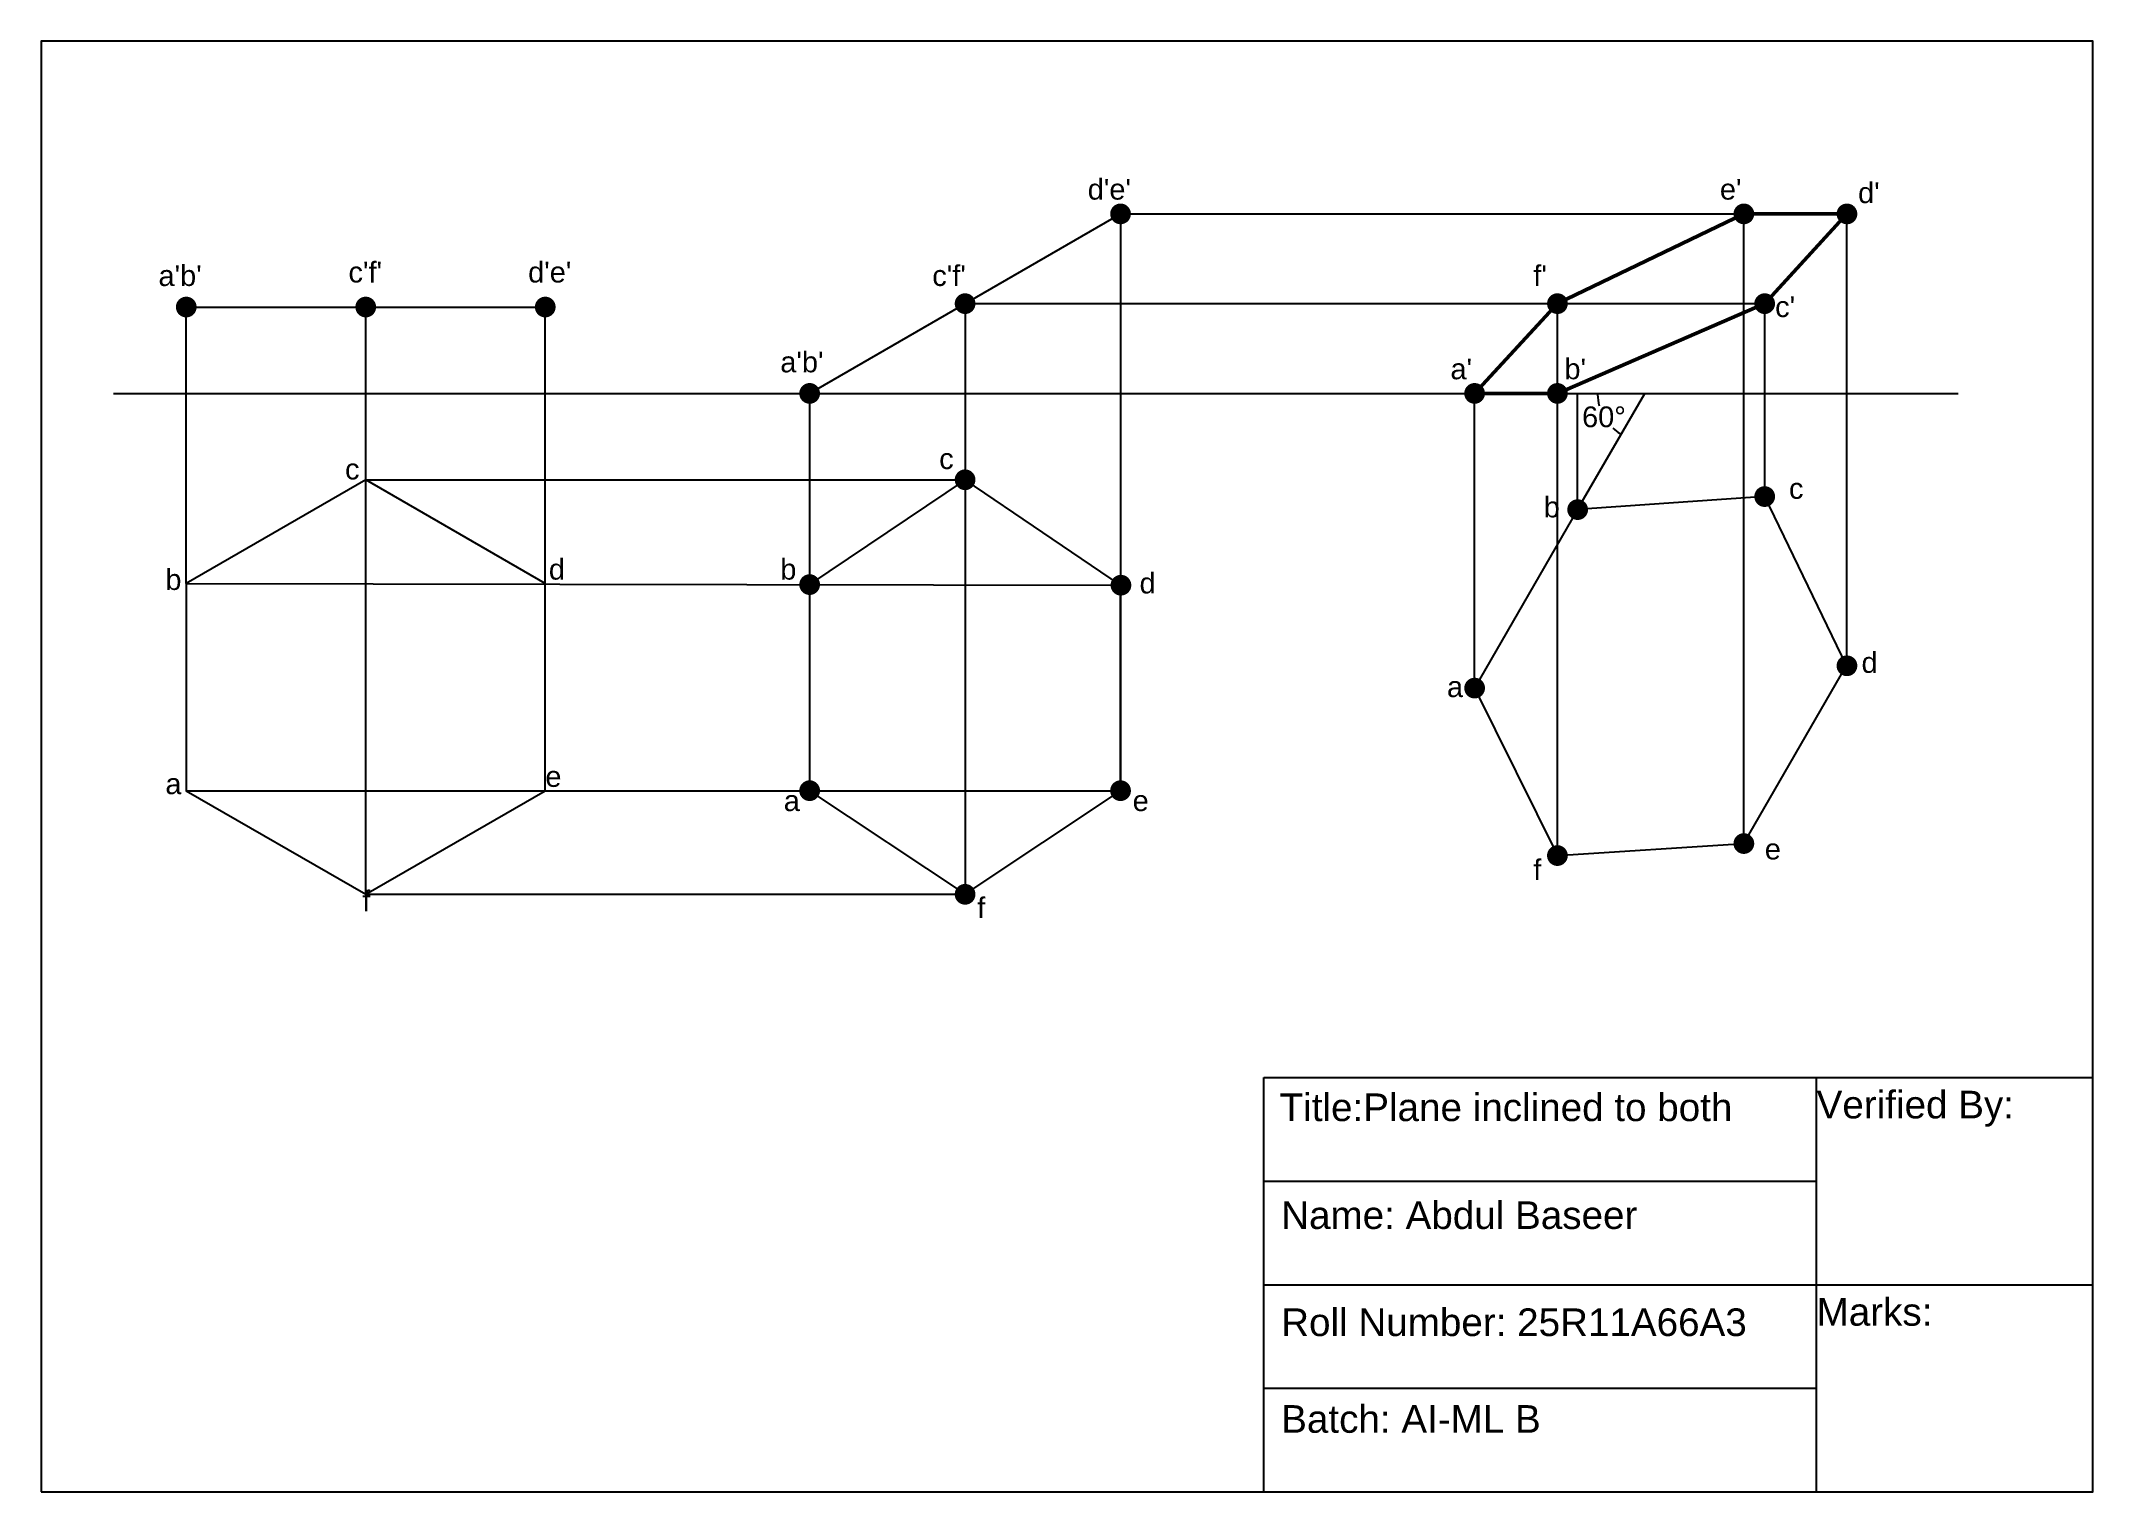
# Model space of a CAD drawing. Header units: millimetres. Extents: x 53 to 350, y 16 to 226.
import ezdxf

# ---------------------------------------------------------------- set-up
doc = ezdxf.new("R2010")
doc.units = ezdxf.units.MM
doc.header["$MEASUREMENT"] = 0
doc.styles.get("Standard").update_dxf_attribs({"font": 'arial.ttf'})
doc.dimstyles.get("Standard").update_dxf_attribs({"dimtxt": 3, "dimasz": 0.18, "dimexe": 0.18, "dimexo": 0.0625, "dimgap": 0.09, "dimtad": 0, "dimtih": 1, "dimtoh": 1, "dimdec": 4, "dimzin": 0, "dimdsep": 46, "dimtxsty": 'Standard', "dimcen": 0.09, "dimadec": 0, "dimazin": 0, "dimtfac": 1, "dimtdec": 4, "dimtofl": 0, "dimtmove": 0, "dimatfit": 3, "dimfxl": 1, "dimtolj": 1, "dimtzin": 0, "dimarcsym": 0})

# ---------------------------------------------------------------- blocks, each defined once
blk = doc.blocks.new('*D3')
at = {"color": 0, "lineweight": -2, "transparency": 16777216}
for start, end in [(181.5122, 195.2018), (227.5427, 238.4878)]:
    blk.add_arc((285.12, 175.5), 6.82, start, end, dxfattribs=at)
at = {"color": 0, "transparency": 16777216}
for points in [[(278.28, 175.32), (278.34, 175.32), (278.3, 175.5)], [(281.58, 169.71), (281.54, 169.66), (281.71, 169.59)]]:
    blk.add_solid(points, dxfattribs=at)
at = {"layer": 'Defpoints', "color": 0, "transparency": 16777216}
for p in [(63.5, 175.5), (285.12, 175.5), (330.5, 175.5), (278.72, 173.17), (275.41, 158.68)]:
    blk.add_point(p, dxfattribs=at)
at = {"color": 0, "transparency": 16777216, "insert": (279.22, 172.09), "char_height": 3, "attachment_point": 5}
blk.add_mtext('\\A1;60°', dxfattribs=at)

msp = doc.modelspace()

# ---------------------------------------------------------------- linework, layer by layer
for p, q in [((164.25, 175.5), (209.25, 201.48076)), ((209.25, 201.48076), (209.25, 118)), ((209.25, 201.48076), (314.39073, 201.48076)), ((299.47114, 110.34825), (299.47114, 201.48076)), ((314.39073, 136.07553), (314.39073, 201.48076)), ((74.01924, 148), (74.01924, 188)), ((74.01924, 188), (125.98076, 188)), ((100, 103), (100, 188)), ((125.98076, 118), (125.98076, 188)), ((186.75, 188.49038), (186.75, 103)), ((186.75, 188.49038), (302.48557, 188.49038)), ((272.48557, 108.60787), (272.48557, 188.49038)), ((302.48557, 159.81939), (302.48557, 188.49038)), ((63.5, 175.5), (330.5, 175.5)), ((74.01924, 175.5), (125.98076, 175.5)), ((164.25, 175.5), (164.25, 118)), ((260.5, 132.84825), (260.5, 175.5)), ((275.41339, 158.67899), (285.125, 175.5)), ((275.41339, 157.92899), (275.41339, 175.5)), ((100, 163), (186.75, 163)), ((74.01924, 148), (209.25, 147.74038)), ((74.01924, 118), (209.25, 118)), ((100, 103), (186.75, 103)), ((230, 16.5), (230, 76.5)), ((230, 76.5), (350, 76.5)), ((310, 16.5), (310, 76.5)), ((230, 61.5), (310, 61.5)), ((230, 46.5), (350, 46.5)), ((230, 31.5), (310, 31.5))]:
    msp.add_line(p, q)
for points in [[(53, 16.5), (350, 16.5), (350, 226.5), (53, 226.5)], [(100, 163), (74.01924, 148), (74.01924, 118), (100, 103), (125.98076, 118), (125.98076, 148)], [(186.75, 103), (209.25, 118), (209.25, 147.74038), (186.75, 163), (164.25, 147.82677), (164.25, 118)], [(299.47114, 110.34825), (314.34133, 136.10417), (302.48557, 160.56939), (275.41339, 158.67899), (260.5, 132.84825), (272.48557, 108.60787)]]:
    msp.add_lwpolyline(points, close=True)
at = {"const_width": 1.5}
for points in [[(208.60048, 201.10576, 1), (209.89952, 201.85576, 1)], [(298.72114, 201.48076, 1), (300.22114, 201.48076, 1)], [(313.64073, 201.48076, 1), (315.14073, 201.48076, 1)], [(73.26924, 188, 1), (74.76924, 188, 1)], [(99.25, 188, 1), (100.75, 188, 1)], [(125.23076, 188, 1), (126.73076, 188, 1)], [(186.10048, 188.11538, 1), (187.39952, 188.86538, 1)], [(271.73557, 188.49038, 1), (273.23557, 188.49038, 1)], [(301.73557, 188.49038, 1), (303.23557, 188.49038, 1)], [(163.60048, 175.125, 1), (164.89952, 175.875, 1)], [(259.75, 175.5, 1), (261.25, 175.5, 1)], [(271.73557, 175.5, 1), (273.23557, 175.5, 1)], [(186, 163, 1), (187.5, 163, 1)], [(301.83605, 160.94439, 1), (303.13509, 160.19439, 1)], [(274.76387, 159.05399, 1), (276.06291, 158.30399, 1)], [(163.5, 147.82677, 1), (165, 147.82677, 1)], [(208.5571, 147.74027, 1), (210.0571, 147.74027, 1)], [(313.74121, 136.45053, 1), (315.04024, 135.70053, 1)], [(259.85048, 133.22325, 1), (261.14952, 132.47325, 1)], [(163.5, 118, 1), (165, 118, 1)], [(208.5, 118, 1), (210, 118, 1)], [(271.83605, 108.98287, 1), (273.13509, 108.23287, 1)], [(298.82162, 110.72325, 1), (300.12066, 109.97325, 1)], [(186, 103, 1), (187.5, 103, 1)]]:
    msp.add_lwpolyline(points, format="xyb", close=True, dxfattribs=at)
at = {"color": 0, "linetype": 'ByBlock', "lineweight": 50}
msp.add_lwpolyline([(260.5, 175.5), (272.48557, 188.49038), (299.47114, 201.48076), (314.39073, 201.48076), (302.48557, 188.49038), (272.48557, 175.5), (260.5, 175.5)], dxfattribs=at)

# ---------------------------------------------------------------- texts
for s, height, p in [("d'e'", 3, (204.5, 203.54911)), ("e'", 3, (296, 203.54911)), ("d'", 3, (316, 203.04911)), ("a'b'", 3, (70, 191.04911)), ("c'f'", 3, (97.5, 191.54911)), ("d'e'", 3, (123.5, 191.54911)), ("c'f'", 3, (182, 191.04911)), ("f'", 3, (269, 191.04911)), ("c'", 3, (304, 186.54911)), ("a'b'", 3, (160, 178.54911)), ("a'", 3, (257, 177.54911)), ("b'", 3, (273.5, 177.54911)), ('c', 3, (183, 164.54911)), ('c', 3, (97, 163.04911)), ('b', 3, (270.5, 157.54911)), ('c', 3, (306, 160.24351)), ('d', 3, (126.5, 148.54911)), ('b', 3, (160, 148.54911)), ('b', 3, (71, 147.04911)), ('d', 3, (212, 146.54911)), ('d', 3, (316.5, 135.04911)), ('a', 3, (256.5, 131.54911)), ('a', 3, (71, 117.5)), ('e', 3, (126, 118.54911)), ('a', 3, (160.5, 115.04911)), ('e', 3, (211, 115.04911)), ('e', 3, (302.5, 108.04911)), ('f', 3, (269, 105.04911)), ('f', 3, (99.5, 100.54911)), ('f', 3, (188.5, 99.54911)), ('Title:Plane inclined to both', 4, (232.2727, 70.17697)), ('Verified By:', 4, (310, 70.56548)), ('Name: Abdul Baseer', 4, (232.5, 54.56548)), ('Marks:', 4, (310, 40.56548)), ('Roll Number: 25R11A66A3', 4, (232.5, 39.06548)), ('Batch: AI-ML B', 4, (232.5, 25.06548))]:
    msp.add_text(s, height=height).set_placement(p)

# ---------------------------------------------------------------- dimensions: what is measured, and where the dimension line sits
dim = msp.add_angular_dim_2l(base=(278.71607, 173.16734), line1=((275.41339, 158.67899), (285.125, 175.5)), line2=((63.5, 175.5), (330.5, 175.5)), dimstyle='Standard')
dim.commit()
dim.dimension.update_dxf_attribs({"geometry": '*D3', "text_midpoint": (279.2185, 172.08988)})

doc.saveas('drawing.dxf')
